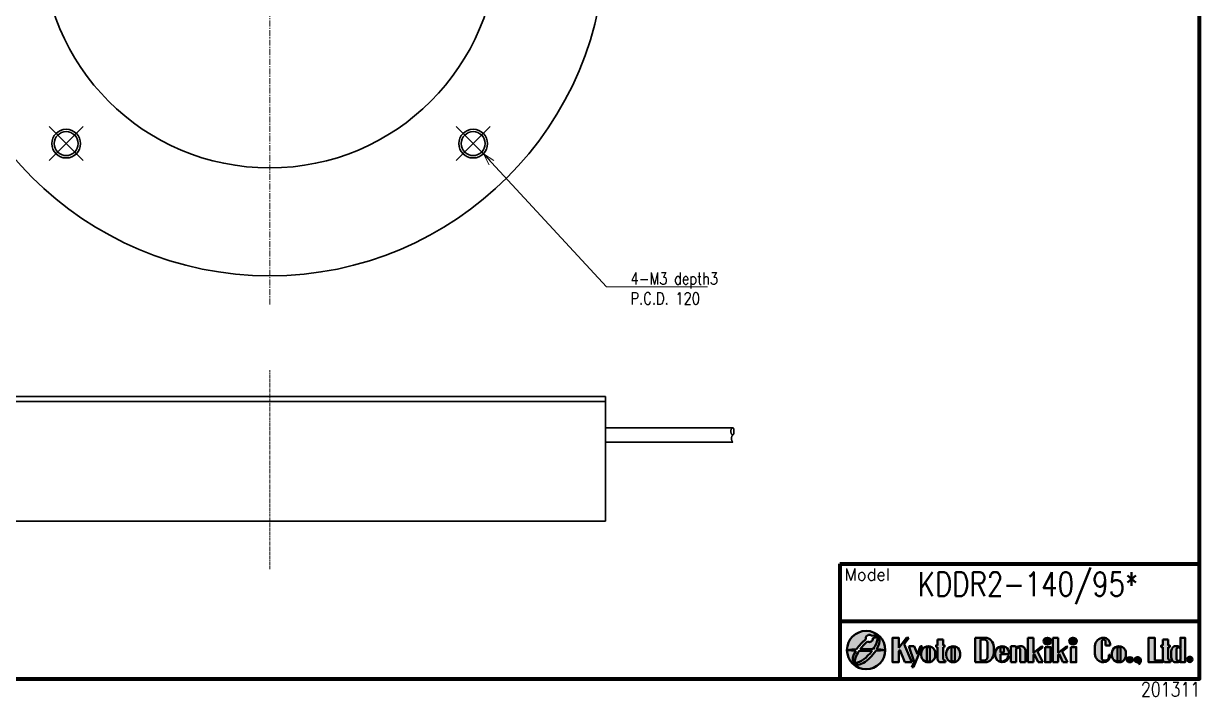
# Model space of a CAD drawing. Header units: millimetres. Extents: x 4 to 387, y 0 to 281.
# Drawn here: x 141.8 to 387, y 0.3 to 140.7 of the extents above; entities that cross this region are included whole.
import ezdxf
from ezdxf import colors
from ezdxf.entities.mleader import LeaderData, LeaderLine
from ezdxf.math import Vec2, Vec3

# ---------------------------------------------------------------- set-up
doc = ezdxf.new("R2010")
doc.units = ezdxf.units.MM
doc.linetypes.add('C6CONTINUOUS', pattern=[0])
doc.linetypes.add('CENTER', pattern=[2, 1.25, -0.25, 0.25, -0.25])
doc.layers.get('0').update_dxf_attribs({"lineweight": 30})
for name, color, linetype, lineweight in [('0 @ 1', 7, 'Continuous', 30), ('2KD_寸法１', 7, 'Continuous', 15), ('2KD_寸法１ @ 1', 7, 'Continuous', 15), ('AUX', 7, 'Continuous', 40)]:
    doc.layers.add(name, color=color, linetype=linetype, lineweight=lineweight)
doc.styles.get("Standard").update_dxf_attribs({"font": 'simplex.shx', "width": 0.8, "bigfont": 'extfont.shx'})

# ---------------------------------------------------------------- blocks, each defined once
blk = doc.blocks.new('A$C58A435ED')
h = blk.add_hatch(color=256)
edge = h.paths.add_edge_path()
edge.add_ellipse((3.773587198117354, 4.196817087367676), major_axis=(2.361812504366488, 2.716954488801899), ratio=0.3819444444444653, start_angle=36.91420710907818, end_angle=132.4984448425061, ccw=False)
edge.add_arc((4.65000007218421, 6.399999378670387), 0.7500000000000107, 47.716325140725814, 192.9194600169402, ccw=False)
edge.add_ellipse((3.773587198117354, 4.196817087367676), major_axis=(2.361812504366659, 2.716954488802064), ratio=0.3819444444444362, start_angle=355.11932142212606, end_angle=374.4018947975413, ccw=False)
edge.add_ellipse((4.226412946251002, 3.803181669973355), major_axis=(2.361812504366308, 2.716954488802097), ratio=0.3819444444444228, start_angle=320.8704270941839, end_angle=364.8806785778694, ccw=False)
edge.add_arc((4.000000072180421, -35.9000006213288), 40.09999999999967, 84.27518954777139, 86.89867012710249, ccw=False)
edge.add_arc((4.000000072184041, 3.999999378670507), 3.999999999999948, 2.29e-13, 180.0000000000002)
edge.add_arc((4.000000072404037, -35.90000062387292), 40.10000000255265, 92.83887678115929, 95.7248104521737, ccw=False)
h = blk.add_hatch(color=256)
edge = h.paths.add_edge_path(flags=17)
edge.add_ellipse((3.773587198117354, 4.196817087367676), major_axis=(2.361812504366659, 2.716954488802064), ratio=0.3819444444444362, start_angle=310.1847318245495, end_angle=355.1193214221261)
edge.add_ellipse((4.226412946251002, 3.803181669973355), major_axis=(2.361812504366308, 2.716954488802097), ratio=0.3819444444444228, start_angle=364.8806785778694, end_angle=376.9172569597255)
edge.add_arc((4.64590059936633, 6.440648230716468), 0.7832318979547827, -118.93200922835058, 3.650290310823493, ccw=False)
edge.add_ellipse((4.226412946251002, 3.803181669973355), major_axis=(2.361812504366481, 2.716954488802258), ratio=0.3819444444443969, start_angle=39.80897284039416, end_angle=116.5044053354679)
edge.add_arc((4.000000072202564, -35.90000062130313), 40.09999999997294, 87.87584705466139, 91.76471786731457, ccw=False)
h = blk.add_hatch(color=256)
edge = h.paths.add_edge_path()
edge.add_arc((4.000000072184093, 3.999999378670505), 4, 180, 360)
edge.add_arc((4.000000072183813, 43.89999937867018), 40.09999999999969, 272.8388767810273, 275.7248104522239, ccw=False)
edge.add_ellipse((4.226412946251002, 3.803181669973355), major_axis=(2.361812504366427, 2.716954488802093), ratio=0.3819444444444074, start_angle=175.1193214221273, end_angle=312.49844484255107, ccw=False)
edge.add_ellipse((3.773587198117354, 4.196817087367676), major_axis=(2.361812504366707, 2.716954488802058), ratio=0.3819444444444306, start_angle=140.8704270940551, end_angle=184.8806785778792, ccw=False)
edge.add_arc((4.000000071549385, 43.89999937191472), 40.0999999932146, 264.27518954771597, 266.89867012749494, ccw=False)
h = blk.add_hatch(color=256)
edge = h.paths.add_edge_path(flags=17)
edge.add_ellipse((4.226412946251002, 3.803181669973355), major_axis=(2.361812504366427, 2.716954488802093), ratio=0.3819444444444074, start_angle=130.1847318245594, end_angle=175.1193214221273)
edge.add_ellipse((3.773587198117354, 4.196817087367676), major_axis=(2.361812504366707, 2.716954488802058), ratio=0.3819444444444306, start_angle=184.8806785778791, end_angle=296.5044053362664)
edge.add_arc((4.00000007189953, 43.89999937834407), 40.0999999996636, 267.87584705502576, 271.7647178677285, ccw=False)
blk.add_circle((4.000000072184093, 3.999999378670509), 4)
for centre, radius, start, end in [((4.65000007218407, 6.399999378670521), 0.7500000000000107, 46.19320078363318, 192.9194600169539), ((4.645900599366655, 6.44064823071632), 0.7832318979547827, 241.0679907715483, 3.650290310844553), ((4.000000072403906, -35.90000062387293), 40.10000000255266, 92.83887678115978, 95.72481045217431), ((4.000000071594456, 43.8999993719102), 40.09999999321459, 264.2751895476506, 266.8986701274294), ((4.000000072178096, 43.89999937833407), 40.09999999966357, 267.8758470546274, 271.7647178673098), ((4.000000072184036, -35.90000062130243), 40.09999999997295, 87.87584705463547, 91.76471786728702), ((4.000000072184093, 43.8999993786702), 40.09999999999969, 272.8388767810261, 275.7248104522234), ((4.000000072184093, -35.90000062132919), 40.09999999999969, 84.2751895477766, 86.89867012710823)]:
    blk.add_arc(centre, radius, start, end)
for centre, major_axis, ratio, start_param, end_param in [((3.773587198117354, 4.196817087367676), (2.361812504366488, 2.716954488801899), 0.3819444444444653, 1.100419841322928, 1.907443110207523), ((4.226412946251002, 3.803181669973355), (2.361812504366481, 2.716954488802258), 0.3819444444443969, 1.141079770981902, 1.759009101951536), ((3.773587198117354, 4.196817087367676), (2.361812504366659, 2.716954488802064), 0.3819444444444362, 5.024442884643541, 6.875096460284401), ((4.226412946251002, 3.803181669973355), (2.361812504366308, 2.716954488802097), 0.3819444444444228, 5.151329780016704, 6.969419591022086), ((3.773587198117354, 4.196817087367676), (2.361812504366706, 2.716954488802057), 0.3819444444444307, 2.009737126425152, 4.90060175554776), ((4.226412946251002, 3.803181669973355), (2.361812504366427, 2.716954488802093), 0.3819444444444074, 1.882850231053828, 5.04903576379776)]:
    blk.add_ellipse(centre, major_axis=major_axis, ratio=ratio, start_param=start_param, end_param=end_param)
blk = doc.blocks.new('A$C7F8063EA')
for points in [[(2.398777864283431, 4.829663306420513), (3.406328365880199, 6.169453883368078), (2.921754663084811, 6.169453883368085), (1.291720739670836, 4.051868400267174), (1.291720739670836, 6.170772863426478), (1.1133674889e-06, 6.170772863426471), (1.1133674889e-06, 1.050815427120141), (1.291720739670836, 1.050815427120141), (1.291720739670836, 3.357553768141244), (1.525719458847731, 3.668713634047847), (2.591814308545053, 1.057822508680139), (4.056205566284461, 1.057822508680146)], [(28.2337426024219, 6.170772863426464), (28.2337426024219, 1.050815427120142), (29.36610001997861, 1.050815427120141), (29.36610001997861, 2.640654124072921), (29.54453348874947, 2.786386900192896), (30.33980663270284, 1.050815427120113), (31.31894397160024, 1.050815427120113), (30.19566787494091, 3.318190840230171), (31.31251927078347, 4.230361945521053), (31.1496955754422, 4.408012072126442), (29.36610001997859, 2.99519422866465), (29.36610001997861, 6.170772863426463)], [(33.41618775227426, 6.170772863426464), (33.41618775227426, 1.050815427120142), (34.54854516983096, 1.050815427120141), (34.54854516983096, 2.640654124072923), (34.72697863860179, 2.786386900192901), (35.52225178255519, 1.050815427120127), (36.50138912145259, 1.05081542712012), (35.3781130247933, 3.318190840230151), (36.49496442063583, 4.23036194552105), (36.33214072529455, 4.408012072126442), (34.54854516983095, 2.995194228664646), (34.54854516983096, 6.170772863426464)], [(53.38047412418291, 6.170772863426464), (53.38047412418291, 1.050815427120141), (54.68106029502587, 1.050815427120141), (56.29751894606171, 1.050815427120142), (56.2975189460617, 1.410965188043746), (54.68106029502588, 1.410965188043746), (54.68106029502586, 6.170772863426464)], [(4.514313398489295, 1.134349005860251), (4.055858601252566, 5.019028322e-07), (4.378142334187486, 5.019028322e-07), (6.169417419713028, 4.408012072126439), (5.837386979518782, 4.40801207212644), (5.183398294731592, 2.789856714902839), (4.539052240885665, 4.408012072126438), (3.400905575323575, 4.408012072126438)], [(31.7998258105149, 4.229761809594492), (31.7998258105149, 1.050815427120141), (32.941005496245, 1.050815427120141), (32.941005496245, 4.229761809594492)], [(37.15768712419095, 4.229761809594491), (37.15768712419095, 1.050815427120141), (38.29886680992104, 1.050815427120141), (38.29886680992104, 4.229761809594492)]]:
    blk.add_hatch(color=256).paths.add_polyline_path(points)
h = blk.add_hatch(color=256)
edge = h.paths.add_edge_path()
edge.add_line((9.410215178256747, 4.230645526233281), (9.410215178256747, 1.759668284966215))
edge.add_ellipse((10.04980428069029, 1.75966828496621), major_axis=(4.547e-13, 0.7088528578460683), ratio=0.9022875415597713, start_angle=90.00000000003674, end_angle=180.0000000000367)
edge.add_line((10.04980428069029, 1.050815427120141), (11.02797277711079, 1.050815427120142))
edge.add_line((11.02797277711079, 1.050815427120142), (11.02797277711079, 1.40698119093291))
edge.add_ellipse((11.0280585437481, 1.935287182282309), major_axis=(2.477e-13, -0.528314164912672), ratio=0.9180339373020796, start_angle=270, end_angle=359.9999999999731, ccw=False)
edge.add_line((10.54304821080086, 1.93528718228209), (10.54304821080086, 4.230645526233274))
edge.add_line((10.54304821080086, 4.230645526233274), (10.86662624025985, 4.230645526233274))
edge.add_line((10.86662624025985, 4.230645526233274), (10.86662624025985, 4.585329156267562))
edge.add_line((10.86662624025985, 4.585329156267562), (10.54304821080086, 4.585329156267562))
edge.add_line((10.54304821080086, 4.585329156267562), (10.54304821080086, 5.814038219401482))
edge.add_line((10.54304821080086, 5.814038219401482), (9.410215178256747, 5.814038219401481))
edge.add_line((9.410215178256747, 5.814038219401481), (9.410215178256747, 4.585329156267562))
edge.add_line((9.410215178256747, 4.585329156267562), (9.089058107054825, 4.585329156267562))
edge.add_line((9.089058107054825, 4.585329156267562), (9.089058107054825, 4.230645526233274))
edge.add_line((9.089058107054825, 4.230645526233274), (9.410215178256747, 4.230645526233281))
h = blk.add_hatch(color=256)
edge = h.paths.add_edge_path()
edge.add_line((17.19864840931359, 1.050815427120141), (19.30238706350838, 1.050815427120141))
edge.add_ellipse((19.30238706350838, 2.973983978213254), major_axis=(0, -1.923168551093112), ratio=0.9305592290321637, start_angle=0, end_angle=90)
edge.add_line((21.09200930771249, 2.973983978213246), (21.09200930771249, 4.247604312333308))
edge.add_ellipse((19.30238706350838, 4.247604312333351), major_axis=(0, 1.923168551093112), ratio=0.9305592290321637, start_angle=270, end_angle=360)
edge.add_line((19.30238706350838, 6.170772863426464), (17.19864840931359, 6.170772863426464))
edge.add_line((17.19864840931359, 6.170772863426464), (17.19864840931359, 1.050815427120141))
edge = h.paths.add_edge_path(flags=16)
edge.add_line((18.32791822793343, 5.812326842775746), (19.14476182150094, 5.812326842775746))
edge.add_ellipse((19.14282603210222, 5.112001191007038), major_axis=(0, 0.7003256517687078), ratio=0.929745631167618, start_angle=270, end_angle=359.83893227171643, ccw=False)
edge.add_line((19.79395074722879, 5.112001191007015), (19.79395074722879, 2.109587099539584))
edge.add_ellipse((19.14282603210222, 2.109587099539567), major_axis=(0, -0.7003256517687078), ratio=0.929745631167618, start_angle=0.16106772828362637, end_angle=90, ccw=False)
edge.add_line((19.14476182150094, 1.409261447770859), (18.32791822793342, 1.409261447770859))
edge.add_line((18.32791822793342, 1.409261447770859), (18.32791822793343, 5.812326842775746))
h = blk.add_hatch(color=256)
edge = h.paths.add_edge_path()
edge.add_ellipse((32.28084409635221, 5.463593461529853), major_axis=(-0.8029901400914241, 0), ratio=0.8806825471307714, start_angle=0, end_angle=360)
h = blk.add_hatch(color=256)
edge = h.paths.add_edge_path()
edge.add_ellipse((37.63870541002825, 5.463593461529853), major_axis=(-0.8029901400914241, 0), ratio=0.8806825471307714, start_angle=0, end_angle=360)
h = blk.add_hatch(color=256)
edge = h.paths.add_edge_path()
edge.add_arc((44.03210335415496, 5.389742119339189), 0.4022708682637131, 0, 180, ccw=False)
edge.add_line((44.43437422241868, 5.389742119339189), (44.43437422241869, 4.585540193077122))
edge.add_line((44.43437422241869, 4.585540193077122), (45.39805205564927, 4.585540193077122))
edge.add_ellipse((44.03210335415496, 4.585540193077122), major_axis=(0, 1.585232670349341), ratio=0.8616707988949573, start_angle=270, end_angle=360)
edge.add_ellipse((44.03210335415496, 4.404088106452945), major_axis=(-1.843641580901476, 0), ratio=0.9582582511019692, start_angle=270.0000000000004, end_angle=360)
edge.add_line((42.18846177325349, 4.404088106452868), (42.18846177325349, 2.817500184093672))
edge.add_ellipse((44.03210335415496, 2.81750018409366), major_axis=(-1.843641580901476, 0), ratio=0.9582582511019692, start_angle=0, end_angle=89.99999999999957)
edge.add_ellipse((44.03210335415496, 2.639975360593325), major_axis=(0, -1.589159933473183), ratio=0.859541366934012, start_angle=0, end_angle=90)
edge.add_line((45.39805205564928, 2.639975360593325), (45.07598273930716, 2.639975360593325))
edge.add_line((45.07598273930716, 2.639975360593325), (45.07598273930716, 2.101617162536902))
edge.add_ellipse((44.45224876929251, 2.101617162536967), major_axis=(0, -0.68893955641488), ratio=0.9053536906204902, start_angle=0, end_angle=90, ccw=False)
edge.add_line((44.45224876929251, 1.412677606122088), (44.13368029113917, 1.412677606122088))
edge.add_ellipse((44.13368029113917, 1.929035216805459), major_axis=(4.547e-13, 0.5163576106833716), ratio=0.9757729814054631, start_angle=90.00000000005042, end_angle=180.0000000000504, ccw=False)
edge.add_line((43.62983248589126, 1.929035216805386), (43.62983248589126, 5.389742119339189))
h = blk.add_hatch(color=256)
edge = h.paths.add_edge_path()
edge.add_line((56.01527129174201, 4.230645526233274), (56.33642836294391, 4.230645526233274))
edge.add_line((56.33642836294391, 4.230645526233274), (56.33642836294392, 1.759668284966186))
edge.add_ellipse((56.97601746537748, 1.75966828496621), major_axis=(4.547e-13, 0.7088528578460683), ratio=0.9022875415597713, start_angle=90.00000000003674, end_angle=180.0000000000367)
edge.add_line((56.97601746537747, 1.050815427120141), (57.95418596179797, 1.050815427120141))
edge.add_line((57.95418596179797, 1.050815427120141), (57.95418596179797, 1.406981190932909))
edge.add_ellipse((57.95427172843528, 1.935287182282309), major_axis=(2.477e-13, -0.528314164912672), ratio=0.9180339373020796, start_angle=270, end_angle=359.9999999999731, ccw=False)
edge.add_line((57.46926139548805, 1.935287182282004), (57.46926139548805, 4.230645526233275))
edge.add_line((57.46926139548805, 4.230645526233275), (57.79283942494704, 4.230645526233274))
edge.add_line((57.79283942494704, 4.230645526233274), (57.79283942494704, 4.585329156267562))
edge.add_line((57.79283942494704, 4.585329156267562), (57.46926139548804, 4.585329156267562))
edge.add_line((57.46926139548804, 4.585329156267562), (57.46926139548805, 5.814038219401482))
edge.add_line((57.46926139548805, 5.814038219401482), (56.33642836294391, 5.814038219401482))
edge.add_line((56.33642836294391, 5.814038219401482), (56.33642836294394, 4.585329156267562))
edge.add_line((56.33642836294394, 4.585329156267562), (56.01527129174201, 4.585329156267562))
edge.add_line((56.01527129174201, 4.585329156267562), (56.01527129174201, 4.230645526233274))
h = blk.add_hatch(color=256)
edge = h.paths.add_edge_path()
edge.add_line((61.00913571780711, 6.170772863426463), (60.03930686129979, 6.170772863426464))
edge.add_line((60.03930686129979, 6.170772863426464), (60.0393068612998, 3.967246375105668))
edge.add_ellipse((59.37071800628541, 3.154375721908309), major_axis=(-4.11812363e-07, -1.253636350218062), ratio=0.7005460842986974, start_angle=140.5626067664118, end_angle=180.0000188213667)
edge.add_line((59.37071800628405, 4.408012072126439), (58.96088035646851, 4.408012072126439))
edge.add_ellipse((58.96088035646721, 3.154375721908309), major_axis=(4.11812363e-07, -1.253636350218062), ratio=0.7005460842986974, start_angle=179.9999811786333, end_angle=269.9999811786645)
edge.add_line((58.08265032018742, 3.154375721909497), (58.08265032018739, 2.304451777337887))
edge.add_ellipse((58.96088035646721, 2.304451777338201), major_axis=(4.11812363e-07, 1.253636350218062), ratio=0.7005460842986974, start_angle=90.00001882133549, end_angle=180.0000188213667)
edge.add_line((58.96088035646788, 1.050815427120141), (59.37071800628475, 1.050815427120141))
edge.add_ellipse((59.37071800628541, 2.304451777338201), major_axis=(-4.11812363e-07, 1.253636350218062), ratio=0.7005460842986974, start_angle=179.9999811786333, end_angle=219.4373932335881)
edge.add_line((60.03930686129979, 1.491581124140838), (60.03930686129979, 1.050815427120141))
edge.add_line((60.03930686129979, 1.050815427120141), (61.00913571780711, 1.050815427120141))
edge.add_line((61.00913571780711, 1.050815427120141), (61.00913571780711, 6.170772863426463))
h.paths.add_polyline_path([(60.03930686129979, 1.735331915351252, -1), (59.21817327816597, 1.735331915351252), (59.21817327816597, 3.761385435440615, -1), (60.03930686129979, 3.761385435440615)], flags=16)
h = blk.add_hatch(color=256)
h.paths.add_polyline_path([(6.000321070772656, 2.499626550424913, 0.9930558690252096), (8.918576991429632, 2.499862088220886), (8.918509413660729, 2.92878370181117, 1.006911414223633), (6.000321070772656, 2.948883291135963)])
h.paths.add_polyline_path([(7.130185689228994, 3.905856913461114, -1.045169310724598), (7.77891868472426, 3.87718728444978), (7.77891868472426, 1.587942342862924, -1.045169310724602), (7.130185689228994, 1.559272713851591)], flags=16)
h = blk.add_hatch(color=256)
h.paths.add_polyline_path([(12.65960897724608, 4.408012072126425), (12.63950891116084, 4.408012072126425, 0.4121976711162861), (11.19039555284587, 2.948883291135956), (11.19039555284587, 2.499626550424916, 0.9930558690252096), (14.10865147350284, 2.499862088220879), (14.10858389573397, 2.928783701811163, 0.416232331284715)])
h.paths.add_polyline_path([(12.32026017130221, 3.905856913461107, -1.045169310724598), (12.96899316679747, 3.877187284449773), (12.96899316679747, 1.587942342862917, -1.045169310724602), (12.32026017130221, 1.559272713851584)], flags=16)
h = blk.add_hatch(color=256)
edge = h.paths.add_edge_path()
edge.add_line((22.87629842648083, 4.408012072126447), (22.85619836039664, 4.408012072126439))
edge.add_arc((22.86624839343847, 2.948883291135963), 1.459163391357833, 90.39462957571416, 180)
edge.add_line((21.40708500208063, 2.948883291135963), (21.40708500208063, 2.506948753458312))
edge.add_arc((22.86992492511266, 2.513573222781768), 1.462854922406916, 180.2594621142477, 269.3397493728856)
edge.add_line((22.85306802025838, 1.050815427120134), (22.88678182996658, 1.050815427120134))
edge.add_arc((22.86992492511266, 2.513573222781772), 1.462854922406917, 270.6602506271005, 354.2193550323094)
edge.add_line((24.32534092273761, 2.366234165273212), (24.07787818271213, 2.366234165273212))
edge.add_ellipse((22.87629842648084, 2.366234165273212), major_axis=(-1.201579756231282, 0), ratio=0.9416571348462468, start_angle=90.17744929209329, end_angle=180, ccw=False)
edge.add_arc((22.86194962053696, 1.55927271385159), 0.3249999999999886, 179.9999999999999, 276.5641418440151, ccw=False)
edge.add_line((22.53694962053697, 1.559272713851591), (22.53694962053698, 2.732564813656352))
edge.add_line((22.53694962053698, 2.732564813656352), (24.32530421539708, 2.732846573795441))
edge.add_line((24.32530421539708, 2.732846573795441), (24.32527334496871, 2.92878370181117))
edge.add_arc((22.86624839343845, 2.948883291135975), 1.459163391357833, 359.2107408485284, 449.6053704242639)
h.paths.add_polyline_path([(22.53694962053697, 3.091152624663407), (22.53694962053697, 3.905856913461114, -1.045169310724599), (23.18568261603224, 3.877187284449781), (23.18568261603223, 3.091152624663408)], flags=16)
h = blk.add_hatch(color=256)
edge = h.paths.add_edge_path()
edge.add_line((24.66529301484071, 4.408012072126438), (24.6652930148407, 1.050815427120141))
edge.add_line((24.6652930148407, 1.050815427120141), (25.7938026291772, 1.050815427120141))
edge.add_line((25.7938026291772, 1.050815427120141), (25.79380262917721, 3.722369965857063))
edge.add_ellipse((26.21745473022793, 3.722369965857069), major_axis=(0.3767525711955679, 0.2169528969146351), ratio=0.9078835970869166, start_angle=60.06451933352412, end_angle=150.0645193335241, ccw=False)
edge.add_ellipse((26.21745473022793, 3.722369965857069), major_axis=(0, 0.4036375748992214), ratio=0.9656734174228072, start_angle=270, end_angle=360, ccw=False)
edge.add_line((26.60723680658112, 3.722369965857049), (26.60723680658112, 1.050815427120141))
edge.add_line((26.60723680658112, 1.050815427120141), (27.74030374813492, 1.050815427120142))
edge.add_line((27.74030374813492, 1.050815427120142), (27.74030374813492, 3.358657917323952))
edge.add_ellipse((26.76900827813415, 3.358657917323853), major_axis=(0, 1.049354154802585), ratio=0.9256126404564504, start_angle=270, end_angle=360)
edge.add_ellipse((26.76900827813415, 4.015239595457842), major_axis=(-0.9752056489569438, 0), ratio=0.4027586151584507, start_angle=270, end_angle=360)
edge.add_line((25.79380262917721, 4.015239595457812), (25.79380262917721, 4.232333820707942))
edge.add_line((25.79380262917721, 4.232333820707942), (25.63367631766278, 4.408012072126439))
edge.add_line((25.63367631766278, 4.408012072126439), (24.66529301484071, 4.408012072126438))
h = blk.add_hatch(color=256)
h.paths.add_polyline_path([(45.74534481770922, 2.499626550424377, 0.4093568311612341), (47.19052061992356, 1.05081542712012), (47.21842329482851, 1.05081542712012, 0.4094039504209535), (48.6636007383662, 2.499862088220879), (48.66353316059729, 2.928783701811163, 1.006911414223785), (45.74534481770922, 2.948883291135956)])
h.paths.add_polyline_path([(46.87520943616556, 3.905856913461107, -1), (47.52520943616554, 3.905856913461107), (47.52520943616554, 1.559272713851584, -1), (46.87520943616556, 1.559272713851584)], flags=16)
h = blk.add_hatch(color=256)
edge = h.paths.add_edge_path()
edge.add_ellipse((49.47965902708938, 1.582242384970413), major_axis=(-0.6495263368888118, 0), ratio=0.8208718778531608, start_angle=0, end_angle=360)
h = blk.add_hatch(color=256)
edge = h.paths.add_edge_path()
edge.add_ellipse((51.10382881327996, 1.582242384970413), major_axis=(-0.6495263368888118, 0), ratio=0.8208718778531608, start_angle=178.5690149176314, end_angle=477.542772379198)
edge.add_ellipse((51.25689893715616, 1.101706482423878), major_axis=(0, -0.4085205769865751), ratio=0.251102208153783, start_angle=0, end_angle=84.64326370635717, ccw=False)
edge.add_ellipse((51.25689893715616, 1.413106612160845), major_axis=(0, -0.7199207067235417), ratio=0.7312706617840086, start_angle=0, end_angle=90)
edge.add_ellipse((51.69606463323384, 1.413106612160845), major_axis=(0, 0.2018800132245815), ratio=0.432391469396966, start_angle=270, end_angle=339.5603886802153)
edge.add_ellipse((51.69606463323384, 1.413106612160845), major_axis=(0, 0.2018800132245815), ratio=0.432391469396966, start_angle=339.5603886802153, end_angle=340.2548236015122, ccw=False)
h = blk.add_hatch(color=256)
edge = h.paths.add_edge_path()
edge.add_ellipse((61.97248607229494, 1.654709356403827), major_axis=(-0.5819461302032778, 0), ratio=0.9599134801484431, start_angle=0, end_angle=360)
for p, q in [((1.1133674889e-06, 6.170772863426464), (1.291720739670836, 6.170772863426464)), ((2.921754663084811, 6.169453883368078), (1.291720739670836, 4.05186840026716)), ((3.406328365880199, 6.169453883368078), (2.398777864283459, 4.82966330642052)), ((2.921754663084811, 6.169453883368078), (3.406328365880199, 6.169453883368078)), ((9.410215178256747, 5.814038219401481), (10.54304821080086, 5.814038219401481)), ((9.410215178256747, 5.814038219401481), (9.410215178256747, 4.585329156267562)), ((10.54304821080086, 5.814038219401481), (10.54304821080086, 4.585329156267562)), ((17.19864840931359, 6.170772863426464), (19.30238706350838, 6.170772863426464)), ((17.19864840931359, 1.050815427120141), (17.19864840931359, 6.170772863426464)), ((17.19864840931359, 1.050815427120141), (17.19864840931359, 6.170772863426464)), ((17.19864840931359, 6.170772863426464), (19.30238706350838, 6.170772863426464)), ((18.32791822793342, 5.812326842775746), (18.32791822793342, 1.406412450844982)), ((18.32791822793342, 1.406412450844982), (18.32791822793342, 5.812326842775746)), ((18.32791822793342, 5.812326842775746), (19.1447947662723, 5.812326842775746)), ((19.79395074722879, 5.112001191007038), (19.79395074722879, 2.109587099539567)), ((28.2337426024219, 6.170772863426456), (29.36610001997861, 6.170772863426456)), ((28.2337426024219, 6.170772863426456), (28.2337426024219, 1.050815427120141)), ((29.36610001997861, 6.170772863426464), (28.2337426024219, 6.170772863426464)), ((29.36610001997861, 2.995194228664651), (29.36610001997861, 6.170772863426464)), ((33.41618775227426, 6.170772863426449), (34.54854516983096, 6.170772863426456)), ((33.41618775227426, 6.170772863426449), (33.41618775227426, 1.050815427120141)), ((34.54854516983096, 6.170772863426464), (33.41618775227426, 6.170772863426464)), ((34.54854516983096, 2.995194228664665), (34.54854516983096, 6.170772863426464)), ((37.46328924620457, 6.170772863426449), (37.63870541002825, 6.170772863426449)), ((37.46328924620457, 6.153692582305005), (37.46328924620457, 6.170772863426464)), ((43.62983248589126, 5.389742119339189), (43.62983248589126, 1.929035216805459)), ((43.62983248589126, 5.389742119339189), (43.62983248589126, 1.929035216805459)), ((44.43437422241868, 4.585540193077122), (44.43437422241868, 5.389742119339189)), ((44.43437422241868, 4.585540193077122), (44.43437422241868, 5.389742119339189)), ((53.38047412418291, 6.170772863426456), (54.68106029502587, 6.170772863426456)), ((56.33642836294393, 5.814038219401481), (57.46926139548804, 5.814038219401481)), ((56.33642836294393, 5.814038219401481), (56.33642836294393, 4.585329156267562)), ((57.46926139548804, 5.814038219401481), (57.46926139548804, 4.585329156267562)), ((60.03930686129982, 6.170772863426464), (61.00913571780711, 6.170772863426464)), ((60.03930686129976, 6.170772863426464), (61.00913571780711, 6.170772863426464)), ((1.525719458847731, 3.668713634047854), (1.291720739670836, 3.357553768141229)), ((2.591814308545053, 1.057822508680146), (1.525719458847731, 3.668713634047854)), ((4.056205566284461, 1.057822508680146), (2.398777864283459, 4.82966330642052)), ((3.400905575323577, 4.408012072126439), (4.514313398489292, 1.134349005860258)), ((3.400905575323577, 4.408012072126439), (4.539052240885666, 4.408012072126439)), ((3.400905575323577, 4.408012072126439), (4.539052240885666, 4.408012072126439)), ((4.378142334187486, 5.019028322e-07), (6.169417419713028, 4.408012072126439)), ((4.539052240885666, 4.408012072126439), (5.187514291777461, 2.779520153314024)), ((5.183398294731603, 2.789856714902867), (5.837386979518782, 4.408012072126439)), ((5.837386979518782, 4.408012072126439), (6.169417419713028, 4.408012072126439)), ((6.000321070772656, 2.948883291135963), (6.000321070772656, 2.52019769210505)), ((8.918509413660729, 2.92878370181117), (8.918576991429632, 2.499862088220886)), ((9.089058107054825, 4.585329156267562), (9.089058107054825, 4.230645526233274)), ((9.089058107054825, 4.585329156267562), (9.089058107054825, 4.230645526233274)), ((9.089058107054825, 4.230645526233274), (9.410215178256777, 4.230645526233281)), ((9.089058107054825, 4.230645526233274), (9.410215178256747, 4.230645526233281)), ((9.410215178256747, 4.230645526233281), (9.410215178256747, 1.75966828496621)), ((10.54304821080089, 4.230645526233281), (10.86662624025985, 4.230645526233274)), ((10.54304821080086, 4.230645526233274), (10.86662624025985, 4.230645526233274)), ((10.54304821080086, 4.230645526233274), (10.54304821080086, 1.935287182282081)), ((11.19039555284587, 2.948883291135956), (11.19039555284587, 2.520197692105043)), ((12.63950891116065, 4.408012072126425), (12.65960897724608, 4.408012072126425)), ((14.10858389573397, 2.928783701811163), (14.10865147350284, 2.499862088220879)), ((21.09200930771249, 4.247604312333351), (21.09200930771249, 2.973983978213254)), ((21.40708500208063, 2.948883291135963), (21.40708500208063, 2.52019769210505)), ((22.53694962053697, 3.091152624663408), (23.18568261603224, 3.091152624663408)), ((22.53694962053697, 2.732564813656352), (24.32530421539713, 2.732846573795441)), ((22.85619836039692, 4.408012072126439), (22.87629842648084, 4.408012072126446)), ((24.32527334496871, 2.92878370181117), (24.32530421539707, 2.732846573795441)), ((24.6652930148407, 4.408012072126439), (25.63367631766278, 4.408012072126439)), ((24.6652930148407, 1.050815427120141), (24.6652930148407, 4.408012072126439)), ((24.6652930148407, 4.408012072126439), (25.63367631766278, 4.408012072126439)), ((24.6652930148407, 4.408012072126439), (25.63367631766278, 4.408012072126439)), ((24.6652930148407, 1.050815427120141), (24.6652930148407, 4.408012072126439)), ((24.6652930148407, 4.408012072126439), (25.63367631766278, 4.408012072126439)), ((25.79380262917721, 4.232333820707935), (25.63367631766278, 4.408012072126439)), ((25.79380262917721, 4.232333820707935), (25.63367631766278, 4.408012072126439)), ((25.79380262917721, 4.015239595457842), (25.79380262917721, 4.232333820707935)), ((25.79380262917721, 4.015239595457842), (25.79380262917721, 4.232333820707935)), ((25.79380262917721, 4.232333820707935), (25.79380262917721, 4.015239595457842)), ((25.79380262917721, 1.050815427120141), (25.79380262917721, 3.722369965857069)), ((25.79380262917721, 1.050815427120141), (25.79380262917721, 3.722369965857097)), ((26.60723680658112, 1.050815427120134), (26.60723680658112, 3.722369965857069)), ((26.60723680658112, 1.050815427120141), (26.60723680658112, 3.722369965857069)), ((27.74030374813492, 1.050815427120141), (27.74030374813492, 3.358657917323853)), ((27.74030374813492, 1.050815427120141), (27.74030374813492, 3.358657917323853)), ((31.15275941671871, 4.410438995434105), (29.36610001997861, 2.995194228664651)), ((29.54453348874949, 2.786386900192916), (29.36610001997861, 2.640654124072923)), ((29.36610001997861, 1.050815427120141), (29.36610001997861, 2.640654124072923)), ((30.33980663270282, 1.050815427120156), (29.54453348874947, 2.786386900192908)), ((31.31251927078347, 4.230361945521053), (30.19566787494091, 3.318190840230172)), ((31.31894397160022, 1.050815427120141), (30.19566787494091, 3.318190840230172)), ((31.1496955754422, 4.408012072126439), (31.31251927078347, 4.230361945521053)), ((36.33520456657107, 4.410438995434105), (34.54854516983096, 2.995194228664651)), ((34.72697863860179, 2.786386900192901), (34.54854516983096, 2.640654124072923)), ((34.54854516983096, 1.050815427120141), (34.54854516983096, 2.640654124072931)), ((35.52225178255517, 1.050815427120156), (34.72697863860179, 2.786386900192894)), ((36.49496442063583, 4.230361945521053), (35.37811302479332, 3.318190840230172)), ((36.50138912145258, 1.050815427120141), (35.3781130247933, 3.318190840230165)), ((36.33214072529455, 4.408012072126439), (36.49496442063583, 4.230361945521053)), ((37.46328924620457, 4.756414059633243), (37.46328924620457, 4.773494340754702)), ((42.18846177325349, 4.404088106452945), (42.18846177325349, 4.408012072126439)), ((42.18846177325349, 4.404088106452945), (42.18846177325349, 2.81750018409366)), ((45.39805205564926, 4.585540193077122), (44.43437422241868, 4.585540193077122)), ((44.43437422241868, 4.585540193077122), (45.39805205564926, 4.585540193077122)), ((45.39805205564926, 2.639975360593325), (45.07598273930716, 2.639975360593325)), ((45.07598273930716, 2.639975360593325), (45.07598273930716, 2.101617162536967)), ((45.39805205564926, 2.639975360593325), (45.07598273930716, 2.639975360593325)), ((45.07598273930716, 2.639975360593325), (45.07598273930716, 2.101617162536967)), ((45.74534481770922, 2.948883291135956), (45.74534481770922, 2.520197692105043)), ((48.66353316059729, 2.928783701811163), (48.6636007383662, 2.499862088220879)), ((56.01527129174201, 4.585329156267562), (56.01527129174201, 4.230645526233274)), ((56.01527129174201, 4.585329156267562), (56.01527129174201, 4.230645526233274)), ((56.01527129174201, 4.230645526233274), (56.33642836294393, 4.230645526233274)), ((56.01527129174201, 4.230645526233274), (56.33642836294393, 4.230645526233274)), ((56.33642836294391, 4.230645526233274), (56.33642836294393, 1.75966828496621)), ((57.46926139548804, 4.230645526233274), (57.79283942494704, 4.230645526233274)), ((57.46926139548804, 4.230645526233274), (57.79283942494704, 4.230645526233274)), ((57.46926139548804, 4.230645526233274), (57.46926139548804, 1.935287182282081)), ((58.08265032018744, 3.15437543341477), (58.08265032018744, 2.379255401949649)), ((58.08265032018744, 3.15437543341477), (58.08265032018738, 2.304451777338201)), ((59.37071800628473, 4.408012072126439), (58.9608803564679, 4.408012072126439)), ((59.21817327816597, 3.761385435440615), (59.21817327816597, 1.735331915351252)), ((59.21817327816597, 3.761385435440615), (59.21817327816597, 1.735331915351252)), ((1.1133674889e-06, 1.050815427120141), (1.291720739670836, 1.050815427120141)), ((4.056205566284461, 1.057822508680146), (2.591814308545053, 1.057822508680146)), ((4.055858601252566, 5.019028322e-07), (4.514313398489292, 1.134349005860244)), ((4.055858601252566, 5.019028322e-07), (4.378142334187486, 5.019028322e-07)), ((10.04980428069021, 1.050815427120141), (11.0280585437481, 1.050815427120134)), ((11.0280585437481, 1.050815427120141), (10.04980428068984, 1.050815427120141)), ((11.02797277711079, 1.406973017369637), (11.02797277711079, 1.050815427120141)), ((11.0280585437481, 1.406973017369637), (11.0280585437481, 1.050815427120141)), ((11.0280585437481, 1.050815427120141), (11.0280585437481, 1.050815427120141)), ((12.65960897724611, 1.050815427120141), (12.66347402996737, 1.050815427120141)), ((17.19864840931359, 1.050815427120141), (19.30238706350838, 1.050815427120141)), ((17.19864840931359, 1.050815427120141), (19.30099920337989, 1.050815427120141)), ((18.32791822793342, 1.409261447770859), (19.1447947662723, 1.409261447770859)), ((22.85306802025866, 1.050815427120134), (22.88678182996648, 1.050815427120134)), ((22.87629842648084, 1.050815427120141), (22.87629842648084, 1.050732184770311)), ((24.07787818271214, 2.366234165273212), (24.32530713385319, 2.366234165273212)), ((24.6652930148407, 1.05081542712012), (25.79380262917721, 1.050815427120113)), ((24.6652930148407, 1.050815427120141), (25.79380262917724, 1.050815427120141)), ((26.60723680658112, 1.050815427120113), (27.74030374813492, 1.050815427120113)), ((26.60723680658112, 1.050815427120141), (27.74030374813492, 1.050815427120141)), ((28.2337426024219, 1.050815427120113), (29.36610001997861, 1.050815427120113)), ((28.2337426024219, 1.050815427120141), (29.36610001997861, 1.050815427120141)), ((30.33980663270282, 1.050815427120113), (31.31894397160022, 1.050815427120113)), ((31.7998258105149, 1.050815427120113), (32.941005496245, 1.050815427120113)), ((33.41618775227426, 1.050815427120113), (34.54854516983096, 1.050815427120127)), ((33.41618775227426, 1.050815427120141), (34.54854516983096, 1.050815427120141)), ((35.52225178255517, 1.050815427120127), (36.50138912145258, 1.05081542712012)), ((37.15768712419095, 1.05081542712012), (38.29886680992104, 1.05081542712012)), ((44.13368029113871, 1.412677606122088), (44.45224876929251, 1.412677606122088)), ((44.13368029113871, 1.412677606122088), (44.45224876929251, 1.412677606122088)), ((47.19052061992352, 1.05081542712012), (47.21842329482825, 1.05081542712012)), ((51.75313746120725, 1.568439477701531), (51.75313746120725, 1.565858952031305)), ((53.38047412418291, 1.05081542712012), (56.2975189460617, 1.050815427120127)), ((54.68106029502587, 1.410965188043746), (54.68106029502587, 2.006455426485672)), ((57.95427172843528, 1.050815427120141), (56.97601746537703, 1.050815427120141)), ((57.95418596179797, 1.406973017369637), (57.95418596179797, 1.050815427120141)), ((57.95427172843528, 1.406973017369637), (57.95427172843528, 1.050815427120141)), ((57.95427172843528, 1.050815427120141), (57.95427172843528, 1.406973017369637)), ((58.9608803564679, 1.050815427120141), (59.37071800628473, 1.050815427120141)), ((61.00913571780711, 1.050815427120141), (61.00913571780711, 1.97190299927297)), ((61.00913571780711, 1.050815427120141), (61.00913571780711, 1.97190299927297)), ((61.97248607229494, 2.21678994684953), (61.97248607229494, 2.213327291506175)), ((61.97248607229494, 1.09609142130148), (61.97248607229494, 1.092628765958124)), ((62.55442102239681, 1.658172011747183), (62.55905113449353, 1.658172011747183))]:
    blk.add_line(p, q)
for points in [[(1.291720739670836, 3.357553768141229), (1.291720739670836, 1.050815427120141), (1.1133674889e-06, 1.050815427120141), (1.1133674889e-06, 6.170772863426464), (1.291720739670836, 6.170772863426464), (1.291720739670836, 4.05186840026716)], [(54.68106029502587, 1.050815427120141), (53.38047412418291, 1.050815427120141), (53.38047412418291, 6.170772863426464), (54.68106029502587, 6.170772863426464), (54.68106029502587, 1.410965188043746)], [(60.03930686129979, 3.967246375105659), (60.03930686129979, 6.170772863426464), (61.00913571780711, 6.170772863426464), (61.00913571780711, 1.050815427120141), (60.03930686129979, 1.050815427120141), (60.03930686129979, 1.49158112414085)], [(60.03930686129979, 3.967246375105659), (60.03930686129979, 6.170772863426464), (61.00913571780711, 6.170772863426464), (61.00913571780711, 1.050815427120141), (60.03930686129979, 1.050815427120141), (60.03930686129979, 1.49158112414085)], [(7.130185689228994, 3.905856913461114), (7.130185689228994, 1.559272713851591)], [(7.77891868472426, 1.530603084840258), (7.77891868472426, 3.934526542472447)], [(9.089058107054825, 4.230645526233274), (9.089058107054825, 4.585329156267562), (9.410215178256747, 4.585329156267562)], [(9.089058107054825, 4.230645526233274), (9.089058107054825, 4.585329156267562), (9.410215178256747, 4.585329156267562)], [(10.54304821080086, 4.585329156267562), (10.86662624025985, 4.585329156267562), (10.86662624025985, 4.230645526233274)], [(10.54304821080086, 4.585329156267562), (10.86662624025985, 4.585329156267562), (10.86662624025985, 4.230645526233274)], [(12.32026017130221, 3.905856913461107), (12.32026017130221, 1.559272713851584)], [(12.96899316679747, 1.530603084840251), (12.96899316679747, 3.93452654247244)], [(22.53694962053697, 3.905856913461114), (22.53694962053697, 3.091152624663408)], [(22.53694962053697, 2.732564813656352), (22.53694962053697, 1.559272713851591)], [(23.18568261603224, 3.091152624663408), (23.18568261603224, 3.934526542472447)], [(46.87520943616556, 3.905856913461107), (46.87520943616556, 1.559272713851584)], [(47.52520943616554, 3.905856913461107), (47.52520943616554, 1.559272713851584)], [(56.33642836294393, 4.230645526233274), (56.01527129174201, 4.230645526233274), (56.01527129174201, 4.585329156267562), (56.33642836294393, 4.585329156267562)], [(56.33642836294393, 4.230645526233274), (56.01527129174201, 4.230645526233274), (56.01527129174201, 4.585329156267562), (56.33642836294393, 4.585329156267562)], [(57.46926139548804, 4.585329156267562), (57.79283942494704, 4.585329156267562), (57.79283942494704, 4.230645526233274), (57.46926139548804, 4.230645526233274)], [(57.46926139548804, 4.585329156267562), (57.79283942494704, 4.585329156267562), (57.79283942494704, 4.230645526233274), (57.46926139548804, 4.230645526233274)], [(60.03930686129979, 1.735331915351252), (60.03930686129979, 3.761385435440615)], [(60.03930686129979, 1.735331915351252), (60.03930686129979, 3.761385435440615)], [(54.68106029502587, 1.050815427120141), (56.2975189460617, 1.050815427120141), (56.2975189460617, 1.410965188043746), (54.68106029502587, 1.410965188043746)]]:
    blk.add_lwpolyline(points)
for points in [[(31.7998258105149, 4.229761809594492), (32.941005496245, 4.229761809594492), (32.941005496245, 1.050815427120141), (31.7998258105149, 1.050815427120141)], [(37.15768712419095, 4.229761809594492), (38.29886680992104, 4.229761809594492), (38.29886680992104, 1.050815427120141), (37.15768712419095, 1.050815427120141)]]:
    blk.add_lwpolyline(points, close=True)
for centre, radius, start, end in [((44.03210335415496, 5.389742119339189), 0.4022708682637131, 0, 180), ((7.459448210439177, 2.509912121264207), 1.459163391357833, 179.596121528961, 359.6053704242273), ((7.45948446213049, 2.948883291135963), 1.459163391357833, 359.2107408485284, 180), ((7.455185689228983, 3.905856913461114), 0.3249999999999886, 354.939117891124, 180), ((12.64952269251239, 2.5099121212642), 1.459163391357833, 179.596121528961, 359.6053704242273), ((12.6495589442037, 2.948883291135956), 1.459163391357833, 359.2107408485284, 180), ((12.6452601713022, 3.905856913461107), 0.3249999999999886, 354.939117891124, 180), ((22.86992492511266, 2.513573222781772), 1.462854922406916, 179.7405378857588, 354.2193550323095), ((22.86624839343847, 2.948883291135963), 1.459163391357833, 359.2107408485284, 180), ((22.86194962053696, 3.905856913461114), 0.3249999999999886, 354.939117891124, 180), ((47.20447195737574, 2.5099121212642), 1.459163391357833, 179.596121528961, 359.6053704242273), ((47.20450820906705, 2.948883291135956), 1.459163391357833, 359.2107408485284, 180), ((47.20020943616555, 3.9058569134611), 0.3249999999999744, 1.6284e-12, 179.9999999999984), ((59.62874006973288, 3.761385435440615), 0.4105667915669074, 0, 180), ((7.455185689228983, 1.559272713851591), 0.3249999999999886, 180, 5.060882108875975), ((12.6452601713022, 1.559272713851584), 0.3249999999999886, 180, 5.060882108875975), ((22.86194962053696, 1.559272713851591), 0.3249999999999886, 180, 273.1489861303093), ((47.20020943616555, 1.559272713851591), 0.3250000000000028, 180.0000000000016, 359.9999999999984), ((59.62874006973288, 1.735331915351252), 0.4105667915669074, 180, 0)]:
    blk.add_arc(centre, radius, start, end)
for centre, major_axis, ratio, start_param, end_param in [((19.14282603210222, 5.112001191007038), (0, 0.7003256517687078), 0.929745631167618, 4.712388980384689, 6.280161726404779), ((19.30238706350838, 4.247604312333351), (0, 1.923168551093112), 0.9305592290321637, 4.712388980384689, 6.283185307179586), ((44.03210335415496, 4.404088106452945), (-1.843641580901476, 0), 0.9582582511019692, 4.712388980384696, 6.283185307179586), ((44.03210335415496, 4.585540193077122), (0, 1.585232670349341), 0.8616707988949573, 4.712388980384689, 6.283185307179586), ((26.76900827813415, 4.015239595457842), (-0.9752056489569438, 0), 0.4027586151584507, 4.712388980384689, 6.283185307179586), ((26.21745473022793, 3.722369965857069), (0, 0.4036375748992214), 0.9656734174228072, 4.712388980384689, 6.283185307179586), ((26.76900827813415, 3.358657917323853), (0, 1.049354154802585), 0.9256126404564504, 4.712388980384689, 6.283185307179586), ((44.03210335415496, 2.639975360593325), (0, -1.589159933473183), 0.859541366934012, 0, 1.570796326794896), ((58.96088035646721, 3.154375721908309), (4.11812363e-07, -1.253636350218062), 0.7005460842986974, 3.141592184677289, 4.712388750259312), ((10.04980428069029, 1.75966828496621), (4.547e-13, 0.7088528578460683), 0.9022875415597713, 1.570796326795475, 3.141592653590503), ((11.0280585437481, 1.935287182282309), (2.477e-13, -0.528314164912672), 0.9180339373020796, 4.712388980384689, 6.283185307179075), ((22.87629842648084, 2.366234165273212), (-1.201579756231282, 0), 0.9416571348462468, 1.573712710059326, 3.141592653589793), ((44.13368029113917, 1.929035216805459), (4.547e-13, 0.5163576106833716), 0.9757729814054631, 1.570796326795755, 3.141592653590695), ((44.45224876929251, 2.101617162536967), (0, -0.68893955641488), 0.9053536906204902, 0, 1.570796326794896), ((51.10382881327996, 1.582242384970413), (-0.6495263368888118, 0), 0.8208718778531608, 3.111170258810619, 8.258473397439543), ((51.25689893715616, 1.413106612160845), (0, -0.7199207067235417), 0.7312706617840083, 0, 1.570796326794896), ((51.25689893715616, 1.101706482423878), (0, -0.4085205769865751), 0.251102208153783, 0, 1.547255815396282), ((51.69606463323384, 1.413106612160845), (0, 0.2018800132245815), 0.432391469396966, 4.712388980384689, 5.590339793167556), ((56.97601746537748, 1.75966828496621), (4.547e-13, 0.7088528578460683), 0.9022875415597713, 1.570796326795475, 3.141592653590503), ((57.95427172843528, 1.935287182282309), (2.477e-13, -0.528314164912672), 0.9180339373020796, 4.712388980384689, 6.283185307179075), ((59.37071800628541, 2.304451777338201), (-4.11812363e-07, 1.253636350218062), 0.7005460842986974, 3.141592184677289, 4.006894410555345)]:
    blk.add_ellipse(centre, major_axis=major_axis, ratio=ratio, start_param=start_param, end_param=end_param)
for centre, major_axis, ratio in [((32.28084409635221, 5.463593461529853), (-0.8029901400914241, 0), 0.8806825471307714), ((37.63870541002825, 5.463593461529853), (-0.8029901400914241, 0), 0.8806825471307714), ((49.47965902708938, 1.582242384970413), (-0.6495263368888118, 0), 0.8208718778531608), ((61.97248607229494, 1.654709356403827), (-0.5819461302032778, 0), 0.9599134801484431)]:
    blk.add_ellipse(centre, major_axis=major_axis, ratio=ratio)
at = {"extrusion": (0, 0, -1)}
for centre, major_axis, ratio, start_param, end_param in [((19.30238706350838, 2.973983978213254), (0, -1.923168551093112), 0.9305592290321637, 4.712388980384689, 6.283185307179586), ((26.21745473022793, 3.722369965857069), (0.3767525711955679, 0.2169528969146351), 0.9078835970869166, 3.706835372577473, 5.194113386768802), ((44.03210335415496, 2.81750018409366), (-1.843641580901476, 0), 0.9582582511019692, 4.712388980384696, 6.283185307179586), ((59.37071800628541, 3.154375721908309), (-4.11812363e-07, -1.253636350218062), 0.7005460842986974, 3.141592184677289, 4.006894410555345), ((19.14282603210222, 2.109587099539567), (0, -0.7003256517687078), 0.929745631167618, 4.712388980384689, 6.280161726404779), ((58.96088035646721, 2.304451777338201), (4.11812363e-07, 1.253636350218062), 0.7005460842986974, 3.141592184677289, 4.712388750259312)]:
    blk.add_ellipse(centre, major_axis=major_axis, ratio=ratio, start_param=start_param, end_param=end_param, dxfattribs=at)
blk = doc.blocks.new('_Open30')
at = {"lineweight": -2}
for p, q in [((-1, 0.26794919), (0, 0)), ((0, 0), (-1, -0.26794919)), ((0, 0), (-1, 0))]:
    blk.add_line(p, q, dxfattribs=at)
blk = doc.blocks.new('A$C5BB76909')
for p, q in [((0, -19.99999999999994), (0, 0)), ((0, 0), (0, -25.99999999999994)), ((139.9999999999994, 0), (0, 0)), ((139.9999999999994, -19.99999999999994), (139.9999999999994, 0)), ((139.9999999999994, 0), (139.9999999999994, -25.99999999999994)), ((0, -1), (139.9999999999994, -1)), ((139.9999999999994, -9.499999999999957), (139.9999999999994, -6.499999999999957)), ((139.9999999999994, -8.999999999999957), (139.9999999999994, -7.499999999999957)), ((139.9999999999994, -8.499999999999957), (139.9999999999994, -7.999999999999957)), ((-3.982842145e-07, -25.9999996947484), (2.999999601715785, -25.9999996947484)), ((0, -25.99999999999994), (140.0000003982846, -25.9999996947484)), ((140.0000003982846, -25.9999996947484), (137.0000003982835, -25.9999996947484))]:
    blk.add_line(p, q)
at = {"color": 7, "linetype": 'C6CONTINUOUS'}
for p, q in [((166.5500000000026, -6.499999999999957), (139.9999999999994, -6.499999999999957)), ((166.5500000000026, -9.499999999999957), (139.9999999999994, -9.499999999999957))]:
    blk.add_line(p, q, dxfattribs=at)
for points in [[(166.5500000000026, -6.499999999999957), (166.5150999999965, -6.502799987792926), (166.4804999999974, -6.511399984359696), (166.4464999999978, -6.525500059127763), (166.4132000000022, -6.545199990272473), (166.3810000000009, -6.570299983024554), (166.3499999999982, -6.600499987602196), (166.3205999999987, -6.635599970817523), (166.2928999999999, -6.675500035285907), (166.2672000000017, -6.719699978828387), (166.2436000000012, -6.767899990081744), (166.2223000000009, -6.819900035858111), (166.2036000000003, -6.874999999999957), (166.1874999999995, -6.933099985122638), (166.1740999999961, -6.993499994277911), (166.1635999999995, -7.055899977683978), (166.1560999999998, -7.119699954986527), (166.1514999999996, -7.184599995613055), (166.1500000000011, -7.249999999999957), (166.1514999999996, -7.315400004386859), (166.1560999999998, -7.380300045013385), (166.1635999999995, -7.444100022315936), (166.1740999999961, -7.506500005722003), (166.1874999999995, -7.566900014877276), (166.2036000000003, -7.624999999999957), (166.2223000000009, -7.680099964141803), (166.2436000000012, -7.732100009918178), (166.2672000000017, -7.780300021171527), (166.2928999999999, -7.824499964714007), (166.3205999999987, -7.864400029182391), (166.3499999999982, -7.899500012397723), (166.3810000000009, -7.92970001697536), (166.4132000000022, -7.954800009727435), (166.4464999999978, -7.974499940872147), (166.4804999999974, -7.988600015640216), (166.5150999999965, -7.997200012206986), (166.5500000000026, -7.999999999999957)], [(166.5500000000026, -7.999999999999957), (166.5933999999976, -7.988600015640216), (166.6354999999962, -7.954699993133503), (166.6750000000025, -7.899500012397723), (166.7107000000028, -7.824499964714007), (166.7414999999961, -7.732100009918178), (166.7664999999976, -7.624999999999957), (166.7848999999983, -7.506500005722003), (166.7961999999967, -7.380200028419451), (166.8000000000026, -7.249999999999957), (166.7961999999967, -7.119699954986527), (166.7848999999983, -6.993499994277911), (166.7664999999976, -6.874999999999957), (166.7414999999961, -6.767899990081744), (166.7107000000028, -6.675400018691972), (166.6750000000025, -6.600499987602196), (166.6354999999962, -6.545199990272473), (166.5933999999976, -6.511399984359696), (166.5500000000026, -6.499999999999957)], [(166.5500000000026, -7.999999999999957), (166.5066000000003, -8.011399984359697), (166.4645000000015, -8.045199990272472), (166.4250000000026, -8.100499987602197), (166.3893000000022, -8.175400018691972), (166.3585000000017, -8.267899990081744), (166.3335000000001, -8.374999999999957), (166.3150999999995, -8.493499994277911), (166.3038000000012, -8.619699954986528), (166.3000000000026, -8.749999999999957), (166.3038000000012, -8.88020002841945), (166.3150999999995, -9.006500005722001), (166.3335000000001, -9.124999999999957), (166.3585000000017, -9.232100009918176), (166.3893000000022, -9.324499964714008), (166.4250000000026, -9.399500012397725), (166.4645000000015, -9.454699993133502), (166.5066000000003, -9.488600015640216), (166.5500000000026, -9.499999999999957)]]:
    blk.add_lwpolyline(points, dxfattribs=at)
blk = doc.blocks.new('A$C5303073E')
at = {"ltscale": 0.1}
for p, q in [((-45.96194077712584, 38.89087296526), (-38.89087296526032, 45.96194077712552)), ((-45.96194077712584, 45.96194077712552), (-38.89087296526032, 38.89087296526)), ((38.89087296526009, 45.96194077712552), (45.96194077712562, 38.89087296526007)), ((45.96194077712562, 45.96194077712552), (38.89087296526009, 38.89087296526007)), ((-38.89087296525998, -45.96194077712567), (-45.96194077712549, -38.89087296526017)), ((-45.96194077712549, -45.96194077712567), (-38.89087296525998, -38.89087296526017)), ((45.96194077712562, -38.89087296526004), (38.89087296526009, -45.96194077712552)), ((45.96194077712562, -45.96194077712552), (38.89087296526009, -38.89087296526004))]:
    blk.add_line(p, q, dxfattribs=at)
for p, q in [((89.13568473962091, 2.999999999999971), (69.93568473962382, 2.999999999999971)), ((89.13568473962091, -3.000000000000028), (69.93568473962382, -3.000000000000028))]:
    blk.add_line(p, q)
for points in [[(89.03568473962898, -2.84e-14), (88.94888473962484, 0.0227999687193403), (88.864684739628, 0.0903999805449587), (88.78568473962991, 0.2009999752043257), (88.71428473962895, 0.3508000373839479), (88.65268473962803, 0.5357999801635458), (88.6026847396249, 0.7499999999999716), (88.56588473962299, 0.9869999885558796), (88.54328473962684, 1.239399909973001), (88.53568473962989, 1.499999999999971), (88.54328473962684, 1.760400056838959), (88.56588473962299, 2.013000011444063), (88.6026847396249, 2.24999999999997), (88.65268473962803, 2.46420001983634), (88.71428473962895, 2.648999929428071), (88.78568473962991, 2.799000024795445), (88.864684739628, 2.909399986267061), (88.94888473962484, 2.977200031280431), (89.03568473962898, 2.999999999999971)], [(89.03568473962898, -3.000000000000028), (88.96588473961783, -2.994400024414147), (88.89668473961883, -2.977200031280545), (88.82868473961977, -2.94899988174447), (88.76208473962899, -2.909600019455041), (88.69768473962606, -2.859400033950946), (88.63568473962093, -2.799000024795673), (88.57688473962182, -2.728800058364953), (88.52148473962481, -2.648999929428129), (88.47008473962794, -2.560600042343224), (88.4228847396268, -2.464200019836566), (88.38028473962594, -2.360199928283718), (88.34288473962486, -2.250000000000028), (88.31068473962385, -2.133800029754723), (88.28388473961694, -2.01300001144412), (88.26288473962288, -1.888200044632043), (88.2478847396239, -1.760600090027053), (88.23868473962395, -1.630800008773831), (88.23568473962698, -1.500000000000027), (88.23868473962395, -1.369199991226224), (88.2478847396239, -1.239399909973229), (88.26288473962288, -1.111799955368184), (88.28388473961694, -0.9869999885560504), (88.31068473962385, -0.8661999702454464), (88.34288473962486, -0.7500000000000285), (88.38028473962594, -0.6398000717163371), (88.4228847396268, -0.5357999801636595), (88.47008473962794, -0.4393999576569457), (88.52148473962481, -0.3510000705720415), (88.57688473962182, -0.2711999416352739), (88.63568473962093, -0.200999975204553), (88.69768473962606, -0.1405999660492228), (88.76208473962899, -0.0903999805451861), (88.82868473961977, -0.0510001182557574), (88.89668473961883, -0.0227999687195677), (88.96588473961783, -0.0055999755860796), (89.03568473962898, -2.84e-14)], [(89.13568473962091, -2.84e-14), (89.22248473961095, -0.0227999687195677), (89.30668473960802, -0.0906000137329386), (89.3856847396209, -0.200999975204553), (89.45708473962097, -0.3510000705720415), (89.518684739608, -0.5357999801636595), (89.56868473961092, -0.7500000000000285), (89.60548473961306, -0.9869999885560504), (89.62808473960897, -1.239599943161039), (89.63568473962093, -1.500000000000027), (89.62808473960897, -1.760600090027053), (89.60548473961306, -2.01300001144412), (89.56868473961092, -2.250000000000028), (89.518684739608, -2.464200019836566), (89.45708473962097, -2.649199962616051), (89.3856847396209, -2.799000024795673), (89.30668473960802, -2.909600019455041), (89.22248473961095, -2.977200031280545), (89.13568473962091, -3.000000000000028)]]:
    blk.add_lwpolyline(points)
for centre, radius in [((0, -2.84e-14), 70.00000000000045), ((0, -2.84e-14), 47.50000000000045), ((-42.42640687119307, 42.42640687119275), 3.000000000000011), ((-42.42640687119307, 42.42640687119275), 2.500000000000009), ((42.42640687119285, 42.42640687119282), 3.000000000000011), ((42.42640687119285, 42.42640687119282), 2.500000000000009), ((-42.42640687119274, -42.4264068711929), 3.000000000000011), ((-42.42640687119274, -42.4264068711929), 2.500000000000009), ((42.42640687119285, -42.42640687119275), 3.000000000000011), ((42.42640687119285, -42.42640687119275), 2.500000000000009)]:
    blk.add_circle(centre, radius)

msp = doc.modelspace()

# ---------------------------------------------------------------- linework, layer by layer
at = {"layer": '2KD_寸法１', "color": 2, "linetype": 'CENTER'}
msp.add_line((193.145662666215, 82.03486360338592), (193.145662666215, 234.0348636033861), dxfattribs=at)
at = {"layer": '2KD_寸法１', "color": 2, "linetype": 'CENTER', "lineweight": 5, "ltscale": 0.5}
msp.add_line((193.1456629285763, 26.85437927089101), (193.1456626662145, 68.35437911826527), dxfattribs=at)
at = {"layer": 'AUX', "lineweight": 70}
for p, q in [((311.9999997582809, 28.00000024916356), (311.9999997582809, 16.00000024916357)), ((311.9999997582809, 28.00000024916356), (311.9999997582809, 16.00000024916357)), ((311.9999997582809, 28.00000024916356), (311.9999997582809, 16.00000024916357)), ((311.9999997582809, 28.00000024916356), (386.9999997582809, 28.00000024916357)), ((311.9999997582809, 16.00000024916357), (311.9999997582809, 4.000000249163575)), ((311.9999997582809, 16.00000024916357), (311.9999997582809, 4.000000249163575)), ((311.9999997582809, 16.00000024916357), (311.9999997582809, 4.000000249163575)), ((311.9999997582809, 16.00000024916357), (386.9999997582809, 16.00000024916357))]:
    msp.add_line(p, q, dxfattribs=at)
msp.add_lwpolyline([(3.999999758280865, 4.000000249163575), (386.9999997582809, 4.000000249163575), (386.9999997582809, 281.0000002491635), (3.999999758280865, 281.0000002491635)], close=True, dxfattribs=at)

# ---------------------------------------------------------------- block references
for name, p in [('A$C5303073E', (193.145662666215, 158.034863603386)), ('A$C5BB76909', (123.1456630644986, 62.85437911826516))]:
    msp.add_blockref(name, p)
at = {"layer": 'AUX'}
for name, p in [('A$C58A435ED', (313.4999996860968, 6.00000087049306)), ('A$C7F8063EA', (322.9999986449134, 6.389206103890266))]:
    msp.add_blockref(name, p, dxfattribs=at)

# ---------------------------------------------------------------- texts
at = {"layer": '0 @ 1'}
for s, insert, char_height, attachment_point in [('KDDR2-140/95*', (328.2747157711003, 19.58330069474049), 5, 7), ('201311', (374.7986344707326, 3.308402168120778), 3, 1)]:
    msp.add_mtext(s, dxfattribs=dict(at, insert=insert, char_height=char_height, attachment_point=attachment_point))
at = {"layer": 'AUX', "lineweight": 20}
msp.add_text('Model', height=2.5, dxfattribs=at).set_placement((312.9999995781059, 24.50000041733521))

# ---------------------------------------------------------------- leaders
at = {"layer": '2KD_寸法１ @ 1'}
ml = msp.add_multileader_mtext('Standard', dxfattribs=at)
ml.set_content('4-M3 depth3\\PP.C.D. 120', color=256)
ml.set_leader_properties(lineweight=15)
ml.set_arrow_properties(name='OPEN30')
ml.build(insert=Vec2(0, 0))
ml.multileader.update_dxf_attribs({"text_left_attachment_type": 6, "text_right_attachment_type": 6, "dogleg_length": 1.5, "arrow_head_size": 2.5})
ctx = ml.context
ctx.base_point, ctx.char_height, ctx.arrow_head_size, ctx.plane_origin = Vec3(266.3700136113755, 85.7308037851086), 2.5, 2.5, Vec3(341.838637009738, 78.04182838402578)
ctx.left_attachment, ctx.right_attachment = 6, 6
notes = []
notes.append((ctx, [(0, (1, 1, 0), (263.3700136113755, 85.7308037851086), (1, 0), 3, [(0, [(237.6933898809674, 113.4871363886335)], 0, [])])]))
ctx.mtext.insert, ctx.mtext.flow_direction = Vec3(268.3700136113755, 88.7308037851086), 5
for ctx, leaders in notes:
    for number, flags, end, landing, length, lines in leaders:
        leader = LeaderData()
        leader.index, (leader.has_last_leader_line, leader.has_dogleg_vector, leader.attachment_direction) = number, flags
        leader.last_leader_point, leader.dogleg_vector, leader.dogleg_length = Vec3(end), Vec3(landing), length
        for number, points, colour, breaks in lines:
            line = LeaderLine()
            line.index, line.vertices, line.color, line.breaks = number, Vec3.list(points), colors.encode_raw_color(colour), breaks
            leader.lines.append(line)
        ctx.leaders.append(leader)

doc.saveas('drawing.dxf')
